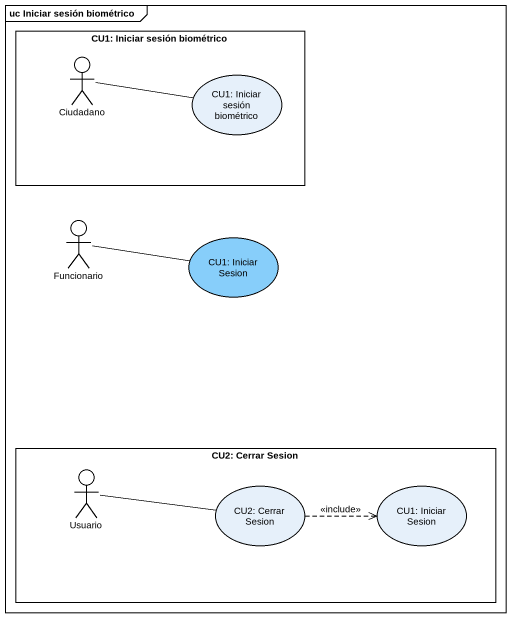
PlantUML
@startuml
mainframe uc Iniciar sesión biométrico
rectangle "CU1: Iniciar sesión biométrico" as CU1_Iniciar_sesión {
  actor Ciudadano
  usecase "CU1: Iniciar sesión biométrico" as CU1_Iniciar_sesión_2
}
actor Funcionario
usecase "CU1: Iniciar Sesion" as CU1_Iniciar_Sesion #87CEFA
rectangle "CU2: Cerrar Sesion" as CU2_Cerrar_Sesion {
  actor Usuario
  usecase "CU2: Cerrar Sesion" as CU2_Cerrar_Sesion_2
  usecase "CU1: Iniciar Sesion" as CU1_Iniciar_Sesion_2
}
Ciudadano -right- CU1_Iniciar_sesión_2
Funcionario -right- CU1_Iniciar_Sesion
Usuario -right- CU2_Cerrar_Sesion_2
CU2_Cerrar_Sesion_2 .right.> CU1_Iniciar_Sesion_2 : <<include>>
@enduml
